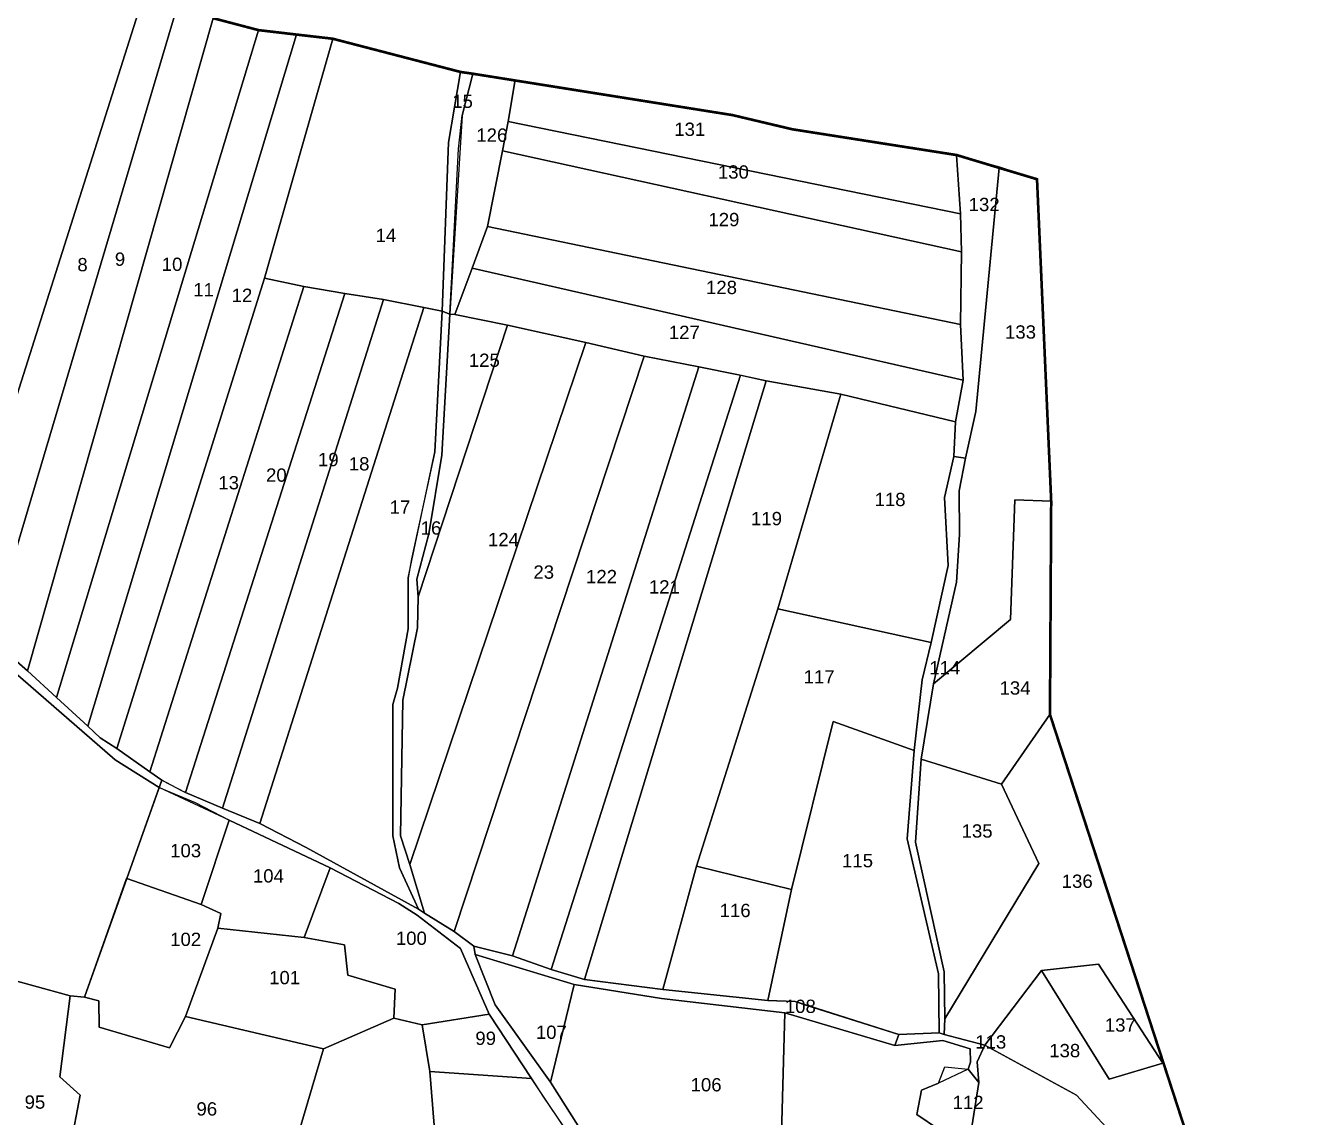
# Model space of a CAD drawing. Header units: inches. Extents: x 186800 to 194298, y 1604602 to 1613194.
# Drawn here: x 190361 to 191795, y 1610711 to 1611944 of the extents above; entities that cross this region are included whole.
import ezdxf

# ---------------------------------------------------------------- set-up
doc = ezdxf.new("R2010")
doc.units = ezdxf.units.IN
doc.header["$LTSCALE"] = 15
doc.header["$MEASUREMENT"] = 0
for name, color, linetype in [('PLOT', 7, 'Continuous'), ('PLOT NO', 7, 'Continuous'), ('VILLAGE BOUNDARY', 5, 'Continuous')]:
    doc.layers.add(name, color=color, linetype=linetype)
doc.styles.get("Standard").update_dxf_attribs({"font": 'arial.ttf'})

msp = doc.modelspace()

# ---------------------------------------------------------------- linework, layer by layer
at = {"layer": 'PLOT'}
for p, q in [((190490.7, 1611965.5), (190276.6, 1611290.6)), ((190276.6, 1611290.6), (190490.7, 1611965.5)), ((190530.2, 1611957.3), (190320.9, 1611252.6)), ((190320.9, 1611252.6), (190530.2, 1611957.3)), ((190573, 1611952.2), (190363.6, 1611215.7)), ((190363.6, 1611215.7), (190573, 1611952.2)), ((190573, 1611952.2), (190624.3, 1611938.7)), ((190624.3, 1611938.7), (190396.4, 1611185.3)), ((190396.4, 1611185.3), (190624.3, 1611938.7)), ((190667.1, 1611933.7), (190431.6, 1611153.1)), ((190431.6, 1611153.1), (190667.1, 1611933.7)), ((190624.3, 1611938.7), (190667.1, 1611933.7)), ((190708, 1611929), (190631.1, 1611658.8)), ((190631.1, 1611658.8), (190708, 1611929)), ((190667.1, 1611933.7), (190708, 1611929)), ((190708, 1611929), (190852.2, 1611891.5)), ((190838.8, 1611811.9), (190852.2, 1611891.5)), ((190852.2, 1611891.5), (190838.8, 1611811.9)), ((190852.2, 1611891.5), (190866, 1611889.5)), ((190854, 1611842.3), (190866, 1611889.5)), ((190866, 1611889.5), (190854, 1611842.3)), ((190866, 1611889.5), (190913.8, 1611882.5)), ((190906.2, 1611835.7), (190913.8, 1611882.5)), ((190913.8, 1611882.5), (190906.2, 1611835.7)), ((190913.8, 1611882.5), (191162.7, 1611842.2)), ((190854, 1611842.3), (190840.3, 1611618.1)), ((190850, 1611804.9), (190854, 1611842.3)), ((191162.7, 1611842.2), (191226.6, 1611826.8)), ((190899.8, 1611802.3), (190906.2, 1611835.7)), ((190906.2, 1611835.7), (190899.8, 1611802.3)), ((190906.2, 1611835.7), (191416.5, 1611731.4)), ((191416.5, 1611731.4), (190906.2, 1611835.7)), ((190906.2, 1611835.7), (190906.2, 1611835.7)), ((191226.6, 1611826.8), (191412.1, 1611797.7)), ((190831.4, 1611621.6), (190838.8, 1611811.9)), ((190838.8, 1611811.9), (190831.4, 1611621.6)), ((190844, 1611688.6), (190850, 1611804.9)), ((190882.7, 1611717.1), (190899.8, 1611802.3)), ((190899.8, 1611802.3), (190882.7, 1611717.1)), ((190899.8, 1611802.3), (191417.4, 1611688.6)), ((191417.4, 1611688.6), (190899.8, 1611802.3)), ((190899.8, 1611802.3), (190899.8, 1611802.3)), ((191412.1, 1611797.7), (191416.5, 1611731.4)), ((191416.5, 1611731.4), (191412.1, 1611797.7)), ((191412.1, 1611797.7), (191460.3, 1611784.3)), ((191460.2, 1611783.2), (191433.7, 1611508.4)), ((191433.7, 1611508.4), (191460.2, 1611783.2)), ((191460.3, 1611784.3), (191460.2, 1611783.2)), ((191460.2, 1611783.2), (191502.8, 1611770.4)), ((191502.8, 1611770.4), (191518.8, 1611407)), ((191416.5, 1611731.4), (191417.4, 1611688.6)), ((191417.4, 1611688.6), (191416.5, 1611731.4)), ((190865.4, 1611670.1), (190882.7, 1611717.1)), ((190882.7, 1611717.1), (190865.4, 1611670.1)), ((190882.7, 1611717.1), (191416.5, 1611606.5)), ((191416.5, 1611606.5), (190882.7, 1611717.1)), ((190882.7, 1611717.1), (190882.7, 1611717.1)), ((190840.3, 1611618.1), (190844, 1611688.6)), ((191417.4, 1611688.6), (191416.5, 1611606.5)), ((191416.5, 1611606.5), (191417.4, 1611688.6)), ((190846, 1611617.9), (190865.4, 1611670.1)), ((190865.4, 1611670.1), (190846, 1611617.9)), ((190865.4, 1611670.1), (191419.5, 1611543.6)), ((191419.5, 1611543.6), (190865.4, 1611670.1)), ((190631.1, 1611658.8), (190464.5, 1611128)), ((190464.5, 1611128), (190631.1, 1611658.8)), ((190631.1, 1611658.8), (190675.6, 1611649.2)), ((190675.6, 1611649.2), (190631.1, 1611658.8)), ((190675.6, 1611649.2), (190501.5, 1611101.6)), ((190501.5, 1611101.6), (190675.6, 1611649.2)), ((190721.8, 1611641.5), (190541.9, 1611078.4)), ((190541.9, 1611078.4), (190721.8, 1611641.5)), ((190675.6, 1611649.2), (190721.8, 1611641.5)), ((190721.8, 1611641.5), (190675.6, 1611649.2)), ((190721.8, 1611641.5), (190765.4, 1611634.7)), ((190765.4, 1611634.7), (190721.8, 1611641.5)), ((190765.4, 1611634.7), (190583.6, 1611060.6)), ((190583.6, 1611060.6), (190765.4, 1611634.7)), ((190810.8, 1611625.8), (190625.9, 1611043.3)), ((190625.9, 1611043.3), (190810.8, 1611625.8)), ((190765.4, 1611634.7), (190810.8, 1611625.8)), ((190810.8, 1611625.8), (190765.4, 1611634.7)), ((190810.8, 1611625.8), (190831.4, 1611621.6)), ((190831.4, 1611621.6), (190810.8, 1611625.8)), ((190831.4, 1611621.6), (190823.1, 1611462.6)), ((190823.1, 1611462.6), (190831.4, 1611621.6)), ((190831.1, 1611458.8), (190840.3, 1611618.1)), ((190840.3, 1611618.1), (190831.1, 1611458.8)), ((190831.4, 1611621.6), (190840.3, 1611618.1)), ((190840.3, 1611618.1), (190831.4, 1611621.6)), ((190831.4, 1611621.6), (190831.4, 1611621.6)), ((190840.3, 1611618.1), (190846, 1611617.9)), ((190840.3, 1611618.1), (190840.3, 1611618.1)), ((190846, 1611617.9), (190840.3, 1611618.1)), ((190840.3, 1611618.1), (190840.3, 1611618.1)), ((190846, 1611617.9), (190905.4, 1611605.8)), ((190905.4, 1611605.8), (190846, 1611617.9)), ((190846, 1611617.9), (190846, 1611617.9)), ((190846, 1611617.9), (190846, 1611617.9)), ((190905.4, 1611605.8), (190804.4, 1611298.9)), ((190804.4, 1611298.9), (190905.4, 1611605.8)), ((190905.4, 1611605.8), (190993.6, 1611586)), ((190993.6, 1611586), (190905.4, 1611605.8)), ((191416.5, 1611606.5), (191419.5, 1611543.6)), ((191419.5, 1611543.6), (191416.5, 1611606.5)), ((190993.6, 1611586), (190795.2, 1610996.9)), ((190795.2, 1610996.9), (190993.6, 1611586)), ((190993.6, 1611586), (190993.6, 1611586)), ((190993.6, 1611586), (190993.6, 1611586)), ((190993.6, 1611586), (191059.4, 1611570.8)), ((191059.4, 1611570.8), (190993.6, 1611586)), ((191059.4, 1611570.8), (190845.1, 1610921.4)), ((190845.1, 1610921.4), (191059.4, 1611570.8)), ((191059.4, 1611570.8), (191121, 1611558.7)), ((191121, 1611558.7), (191059.4, 1611570.8)), ((191121, 1611558.7), (190911, 1610893.7)), ((190911, 1610893.7), (191121, 1611558.7)), ((191121, 1611558.7), (191164.1, 1611550)), ((191164.1, 1611550), (191121, 1611558.7)), ((191168.2, 1611549.2), (190954.6, 1610878.4)), ((190954.6, 1610878.4), (191168.2, 1611549.2)), ((191197.2, 1611543), (190992.2, 1610867.2)), ((190992.2, 1610867.2), (191197.2, 1611543)), ((191164.1, 1611550), (191168.2, 1611549.2)), ((191197.2, 1611543), (191164.1, 1611550)), ((191168.2, 1611549.2), (191197.2, 1611543)), ((191197.2, 1611543), (191281.5, 1611527.8)), ((191281.5, 1611527.8), (191197.2, 1611543)), ((191419.5, 1611543.6), (191410.9, 1611496.7)), ((191410.9, 1611496.7), (191419.5, 1611543.6)), ((191419.5, 1611543.6), (191419.5, 1611543.6)), ((191281.5, 1611527.8), (191210.4, 1611285.6)), ((191210.4, 1611285.6), (191281.5, 1611527.8)), ((191281.5, 1611527.8), (191410.9, 1611496.7)), ((191410.9, 1611496.7), (191281.5, 1611527.8)), ((191410.9, 1611496.7), (191409, 1611457.3)), ((191409, 1611457.3), (191410.9, 1611496.7)), ((191433.7, 1611508.4), (191422, 1611455.4)), ((191422, 1611455.4), (191433.7, 1611508.4)), ((190793, 1611320.5), (190823.1, 1611462.6)), ((190823.1, 1611462.6), (190797, 1611342)), ((190816.4, 1611370.2), (190831.1, 1611458.8)), ((190831.1, 1611458.8), (190816.4, 1611370.2)), ((191409, 1611457.3), (191398.5, 1611411.1)), ((191398.5, 1611411.1), (191409, 1611457.3)), ((191422, 1611455.4), (191409, 1611457.3)), ((191409, 1611457.3), (191409, 1611457.3)), ((191409, 1611457.3), (191422, 1611455.4)), ((191409, 1611457.3), (191409, 1611457.3)), ((191415.1, 1611418.7), (191422, 1611455.4)), ((191422, 1611455.4), (191415.1, 1611418.7)), ((191398.5, 1611411.1), (191402.4, 1611334.6)), ((191402.4, 1611334.6), (191398.5, 1611411.1)), ((191415.2, 1611369.6), (191415.1, 1611418.7)), ((191415.1, 1611418.7), (191415.2, 1611369.6)), ((191472.9, 1611273.6), (191477.7, 1611408.4)), ((191477.7, 1611408.4), (191472.9, 1611273.6)), ((191477.7, 1611408.4), (191518.8, 1611407)), ((191518.8, 1611407), (191477.7, 1611408.4)), ((191518.8, 1611407), (191517.4, 1611166.3)), ((190802.8, 1611318.9), (190816.4, 1611370.2)), ((190816.4, 1611370.2), (190802.8, 1611318.9)), ((191412, 1611315.8), (191415.2, 1611369.6)), ((191415.2, 1611369.6), (191412, 1611315.8)), ((191415.2, 1611369.6), (191415.2, 1611369.6)), ((190797, 1611342), (190793, 1611320.5)), ((191402.4, 1611334.6), (191383.4, 1611247.7)), ((191383.4, 1611247.7), (191402.4, 1611334.6)), ((190793, 1611320.5), (190793.2, 1611262.8)), ((190793.2, 1611262.8), (190793, 1611320.5)), ((190804.4, 1611298.9), (190802.8, 1611318.9)), ((190802.8, 1611318.9), (190804.4, 1611298.9)), ((191385.8, 1611201), (191412, 1611315.8)), ((191412, 1611315.8), (191385.8, 1611201)), ((190803.6, 1611264.2), (190804.4, 1611298.9)), ((190804.4, 1611298.9), (190803.6, 1611264.2)), ((191210.4, 1611285.6), (191118.4, 1610995)), ((191118.4, 1610995), (191210.4, 1611285.6)), ((191210.4, 1611285.6), (191383.4, 1611247.7)), ((191383.4, 1611247.7), (191210.4, 1611285.6)), ((191385.8, 1611201), (191472.9, 1611273.6)), ((191472.9, 1611273.6), (191385.8, 1611201)), ((191472.9, 1611273.6), (191472.9, 1611273.6)), ((190302.7, 1611254.1), (190462.4, 1611115)), ((190462.4, 1611115), (190302.7, 1611254.1)), ((190363.6, 1611215.7), (190320.9, 1611252.6)), ((190320.9, 1611252.6), (190363.6, 1611215.7)), ((190793.2, 1611262.8), (190781.2, 1611196.1)), ((190781.2, 1611196.1), (190793.2, 1611262.8)), ((190787.3, 1611182.5), (190803.6, 1611264.2)), ((190803.6, 1611264.2), (190787.3, 1611182.5)), ((191383.4, 1611247.7), (191373.3, 1611205.3)), ((191373.3, 1611205.3), (191383.4, 1611247.7)), ((191383.4, 1611247.7), (191383.4, 1611247.7)), ((191383.4, 1611247.7), (191383.4, 1611247.7)), ((190396.4, 1611185.3), (190363.6, 1611215.7)), ((190363.6, 1611215.7), (190363.6, 1611215.7)), ((190363.6, 1611215.7), (190396.4, 1611185.3)), ((190781.2, 1611196.1), (190775.9, 1611177.5)), ((190775.9, 1611177.5), (190781.2, 1611196.1)), ((191373.3, 1611205.3), (191364.1, 1611125.8)), ((191364.1, 1611125.8), (191373.3, 1611205.3)), ((191372.2, 1611115.7), (191385.8, 1611201)), ((191385.8, 1611201), (191372.2, 1611115.7)), ((190431.6, 1611153.1), (190396.4, 1611185.3)), ((190396.4, 1611185.3), (190431.6, 1611153.1)), ((190784.6, 1611029.5), (190787.3, 1611182.5)), ((190787.3, 1611182.5), (190784.6, 1611029.5)), ((190775.9, 1611177.5), (190776, 1611029.4)), ((190776, 1611029.4), (190775.9, 1611177.5)), ((190431.6, 1611153.1), (190431.6, 1611153.1)), ((190445.8, 1611140), (190431.6, 1611153.1)), ((190431.6, 1611153.1), (190431.6, 1611153.1)), ((190431.6, 1611153.1), (190445.8, 1611140)), ((191272.9, 1611158.3), (191225.6, 1610968.6)), ((191225.6, 1610968.6), (191272.9, 1611158.3)), ((191364.1, 1611125.8), (191272.9, 1611158.3)), ((191272.9, 1611158.3), (191364.1, 1611125.8)), ((191462.8, 1611087.5), (191517.4, 1611166.3)), ((191517.4, 1611166.3), (191462.8, 1611087.5)), ((191517.4, 1611166.3), (191644.9, 1610772.6)), ((190464.5, 1611128), (190445.8, 1611140)), ((190445.8, 1611140), (190464.5, 1611128)), ((190501.5, 1611101.6), (190464.5, 1611128)), ((190464.5, 1611128), (190464.5, 1611128)), ((190464.5, 1611128), (190501.5, 1611101.6)), ((191356.3, 1611025.8), (191364.1, 1611125.8)), ((191364.1, 1611125.8), (191356.3, 1611025.8)), ((190462.4, 1611115), (190512.3, 1611083.7)), ((190512.3, 1611083.7), (190462.4, 1611115)), ((191365.6, 1611022), (191372.2, 1611115.7)), ((191372.2, 1611115.7), (191365.6, 1611022)), ((191372.2, 1611115.7), (191462.8, 1611087.5)), ((191462.8, 1611087.5), (191372.2, 1611115.7)), ((191372.2, 1611115.7), (191372.2, 1611115.7)), ((190515.3, 1611092.1), (190501.5, 1611101.6)), ((190501.5, 1611101.6), (190501.5, 1611101.6)), ((190501.5, 1611101.6), (190515.3, 1611092.1)), ((190515.3, 1611092.1), (190475.6, 1610981)), ((190475.6, 1610981), (190512.3, 1611083.7)), ((190512.3, 1611083.7), (190515.3, 1611092.1)), ((190515.3, 1611092.1), (190512.3, 1611083.7)), ((190512.3, 1611083.7), (190515.3, 1611092.1)), ((190512.3, 1611083.7), (190512.3, 1611083.7)), ((190512.3, 1611083.7), (190552.7, 1611066.8)), ((190591.1, 1611047.1), (190512.3, 1611083.7)), ((190536.9, 1611080.6), (190515.3, 1611092.1)), ((190515.3, 1611092.1), (190515.3, 1611092.1)), ((190515.3, 1611092.1), (190541.9, 1611078.4)), ((190541.9, 1611078.4), (190536.9, 1611080.6)), ((191504.7, 1610998), (191462.8, 1611087.5)), ((191462.8, 1611087.5), (191504.7, 1610998)), ((190583.6, 1611060.6), (190541.9, 1611078.4)), ((190541.9, 1611078.4), (190541.9, 1611078.4)), ((190541.9, 1611078.4), (190583.6, 1611060.6)), ((190552.7, 1611066.8), (190591.1, 1611047.1)), ((190625.9, 1611043.3), (190583.6, 1611060.6)), ((190583.6, 1611060.6), (190583.6, 1611060.6)), ((190583.6, 1611060.6), (190625.9, 1611043.3)), ((190591.1, 1611047.1), (190559.6, 1610951.8)), ((190559.6, 1610951.8), (190591.1, 1611047.1)), ((190591.1, 1611047.1), (190705, 1610993.1)), ((190591.1, 1611047.1), (190591.1, 1611047.1)), ((190705, 1610993.1), (190591.1, 1611047.1)), ((190678.2, 1611016.3), (190625.9, 1611043.3)), ((190625.9, 1611043.3), (190625.9, 1611043.3)), ((190625.9, 1611043.3), (190678.2, 1611016.3)), ((190776, 1611029.4), (190783.5, 1610993.3)), ((190783.5, 1610993.3), (190776, 1611029.4)), ((190795.2, 1610996.9), (190784.6, 1611029.5)), ((190784.6, 1611029.5), (190795.2, 1610996.9)), ((191391.8, 1610873.4), (191356.3, 1611025.8)), ((191356.3, 1611025.8), (191391.8, 1610873.4)), ((190804.8, 1610946.4), (190678.2, 1611016.3)), ((190678.2, 1611016.3), (190804.8, 1610946.4)), ((191397.9, 1610875.8), (191365.6, 1611022)), ((191365.6, 1611022), (191397.9, 1610875.8)), ((190795.2, 1610996.9), (190795.2, 1610996.9)), ((190811.7, 1610942.2), (190795.2, 1610996.9)), ((190795.2, 1610996.9), (190795.2, 1610996.9)), ((190795.2, 1610996.9), (190811.7, 1610942.2)), ((191118.4, 1610995), (191080.4, 1610855.8)), ((191080.4, 1610855.8), (191118.4, 1610995)), ((191118.4, 1610995), (191225.6, 1610968.6)), ((191225.6, 1610968.6), (191118.4, 1610995)), ((191398.8, 1610822.9), (191504.7, 1610998)), ((191504.7, 1610998), (191398.8, 1610822.9)), ((190427.9, 1610847.4), (190475.3, 1610981.1)), ((190475.6, 1610981), (190427.9, 1610847.4)), ((190475.3, 1610981.1), (190475.6, 1610981)), ((190475.6, 1610981), (190559.6, 1610951.8)), ((190559.6, 1610951.8), (190475.6, 1610981)), ((190705, 1610993.1), (190675.8, 1610914.7)), ((190675.8, 1610914.7), (190705, 1610993.1)), ((190705, 1610993.1), (190782.7, 1610952.8)), ((190782.7, 1610952.8), (190705, 1610993.1)), ((190783.5, 1610993.3), (190804.8, 1610946.4)), ((190804.8, 1610946.4), (190783.5, 1610993.3)), ((191225.6, 1610968.6), (191198.9, 1610843.5)), ((191198.9, 1610843.5), (191225.6, 1610968.6)), ((191225.6, 1610968.6), (191225.6, 1610968.6)), ((190559.6, 1610951.8), (190581.8, 1610941.7)), ((190559.6, 1610951.8), (190559.6, 1610951.8)), ((190581.8, 1610941.7), (190559.6, 1610951.8)), ((190782.7, 1610952.8), (190803.5, 1610939.6)), ((190803.5, 1610939.6), (190782.7, 1610952.8)), ((190581.8, 1610941.7), (190578.4, 1610925)), ((190578.4, 1610925), (190581.8, 1610941.7)), ((190803.5, 1610939.6), (190852.2, 1610902.3)), ((190852.2, 1610902.3), (190803.5, 1610939.6)), ((190811.7, 1610942.2), (190804.8, 1610946.4)), ((190804.8, 1610946.4), (190811.7, 1610942.2)), ((190845.1, 1610921.4), (190811.7, 1610942.2)), ((190811.7, 1610942.2), (190811.7, 1610942.2)), ((190811.7, 1610942.2), (190845.1, 1610921.4)), ((190541.9, 1610825.3), (190578.4, 1610925)), ((190578.4, 1610925), (190541.9, 1610825.3)), ((190578.4, 1610925), (190675.8, 1610914.7)), ((190675.8, 1610914.7), (190578.4, 1610925)), ((190675.8, 1610914.7), (190721.5, 1610906.2)), ((190721.5, 1610906.2), (190675.8, 1610914.7)), ((190675.8, 1610914.7), (190675.8, 1610914.7)), ((190867.2, 1610904.9), (190845.1, 1610921.4)), ((190845.1, 1610921.4), (190845.1, 1610921.4)), ((190845.1, 1610921.4), (190867.2, 1610904.9)), ((190721.5, 1610906.2), (190725, 1610871.9)), ((190725, 1610871.9), (190721.5, 1610906.2)), ((190852.2, 1610902.3), (190884.4, 1610828)), ((190884.4, 1610828), (190852.2, 1610902.3)), ((190911, 1610893.7), (190867.2, 1610904.9)), ((190868.8, 1610895.5), (190867.2, 1610904.9)), ((190867.2, 1610904.9), (190911, 1610893.7)), ((190867.2, 1610904.9), (190868.8, 1610895.5)), ((190891.3, 1610838.5), (190868.8, 1610895.5)), ((190868.8, 1610895.5), (190980.6, 1610861.6)), ((190980.6, 1610861.6), (190868.8, 1610895.5)), ((190868.8, 1610895.5), (190868.8, 1610895.5)), ((190868.8, 1610895.5), (190891.3, 1610838.5)), ((190275.6, 1610885.9), (190411.9, 1610848.6)), ((190411.9, 1610848.6), (190275.6, 1610885.9)), ((190954.6, 1610878.4), (190911, 1610893.7)), ((190911, 1610893.7), (190911, 1610893.7)), ((190911, 1610893.7), (190954.6, 1610878.4)), ((191507.8, 1610877.2), (191572.3, 1610884.6)), ((191572.3, 1610884.6), (191507.8, 1610877.2)), ((191572.3, 1610884.6), (191644.9, 1610772.6)), ((191644.9, 1610772.6), (191572.3, 1610884.6)), ((190725, 1610871.9), (190778.6, 1610856.3)), ((190778.6, 1610856.3), (190725, 1610871.9)), ((190992.2, 1610867.2), (190954.6, 1610878.4)), ((190954.6, 1610878.4), (190954.6, 1610878.4)), ((190954.6, 1610878.4), (190992.2, 1610867.2)), ((191080.4, 1610855.8), (190992.2, 1610867.2)), ((190992.2, 1610867.2), (190992.2, 1610867.2)), ((190992.2, 1610867.2), (191080.4, 1610855.8)), ((191392.4, 1610806.9), (191391.8, 1610873.4)), ((191391.8, 1610873.4), (191392.4, 1610806.9)), ((191398.8, 1610822.9), (191397.9, 1610875.8)), ((191397.9, 1610875.8), (191398.8, 1610822.9)), ((191443.9, 1610793.2), (191507.8, 1610877.2)), ((191507.8, 1610877.2), (191443.9, 1610793.2)), ((191507.8, 1610877.2), (191584.3, 1610754.5)), ((191584.3, 1610754.5), (191507.8, 1610877.2)), ((190778.6, 1610856.3), (190776.9, 1610823.4)), ((190776.9, 1610823.4), (190778.6, 1610856.3)), ((190980.6, 1610861.6), (190953.8, 1610751.2)), ((190953.8, 1610751.2), (190980.6, 1610861.6)), ((191079, 1610845.9), (190980.6, 1610861.6)), ((190980.6, 1610861.6), (191079, 1610845.9)), ((191198.9, 1610843.5), (191080.4, 1610855.8)), ((191080.4, 1610855.8), (191080.4, 1610855.8)), ((191080.4, 1610855.8), (191198.9, 1610843.5)), ((190411.9, 1610848.6), (190400, 1610757.3)), ((190400, 1610757.3), (190411.9, 1610848.6)), ((190411.9, 1610848.6), (190427.9, 1610847.4)), ((190427.9, 1610847.4), (190411.9, 1610848.6)), ((190427.9, 1610847.4), (190444.2, 1610843.1)), ((190444.2, 1610843.1), (190427.9, 1610847.4)), ((190444.2, 1610843.1), (190444.4, 1610813.2)), ((190444.4, 1610813.2), (190444.2, 1610843.1)), ((190953.8, 1610751.2), (190891.3, 1610838.5)), ((190891.3, 1610838.5), (190953.8, 1610751.2)), ((191218.3, 1610829.4), (191079, 1610845.9)), ((191079, 1610845.9), (191218.3, 1610829.4)), ((191198.9, 1610843.5), (191229.8, 1610842.4)), ((191229.8, 1610842.4), (191198.9, 1610843.5)), ((191229.8, 1610842.4), (191242.9, 1610837.8)), ((191346.7, 1610805.1), (191229.8, 1610842.4)), ((191242.9, 1610837.8), (191346.7, 1610805.1)), ((190523.8, 1610790.2), (190541.9, 1610825.3)), ((190541.9, 1610825.3), (190523.8, 1610790.2)), ((190541.9, 1610825.3), (190697.6, 1610788.9)), ((190697.6, 1610788.9), (190541.9, 1610825.3)), ((190697.6, 1610788.9), (190776.9, 1610823.4)), ((190776.9, 1610823.4), (190697.6, 1610788.9)), ((190776.9, 1610823.4), (190808.8, 1610816.1)), ((190808.8, 1610816.1), (190776.9, 1610823.4)), ((190884.4, 1610828), (190808.8, 1610816.1)), ((190808.8, 1610816.1), (190884.4, 1610828)), ((190884.4, 1610828), (190932.2, 1610755.3)), ((190932.2, 1610755.3), (190884.4, 1610828)), ((191218.3, 1610829.4), (191213.8, 1610670.8)), ((191213.8, 1610670.8), (191218.3, 1610829.4)), ((191342.2, 1610792.6), (191218.3, 1610829.4)), ((191218.3, 1610829.4), (191342.2, 1610792.6)), ((191218.3, 1610829.4), (191218.3, 1610829.4)), ((191397.9, 1610805.1), (191398.8, 1610822.9)), ((191398.8, 1610822.9), (191397.9, 1610805.1)), ((191398.8, 1610822.9), (191398.8, 1610822.9)), ((190444.4, 1610813.2), (190523.8, 1610790.2)), ((190523.8, 1610790.2), (190444.4, 1610813.2)), ((190808.8, 1610816.1), (190817.7, 1610763.3)), ((190817.7, 1610763.3), (190808.8, 1610816.1)), ((191346.7, 1610805.1), (191342.2, 1610792.6)), ((191342.2, 1610792.6), (191346.7, 1610805.1)), ((191396.5, 1610798.5), (191342.2, 1610792.6)), ((191342.2, 1610792.6), (191396.5, 1610798.5)), ((191346.7, 1610805.1), (191392.4, 1610806.9)), ((191392.4, 1610806.9), (191346.7, 1610805.1)), ((191346.7, 1610805.1), (191346.7, 1610805.1)), ((191397.9, 1610805.1), (191392.4, 1610806.9)), ((191392.4, 1610806.9), (191397.9, 1610805.1)), ((191392.4, 1610806.9), (191392.4, 1610806.9)), ((191427.5, 1610788.8), (191396.5, 1610798.5)), ((191396.5, 1610798.5), (191427.5, 1610788.8)), ((191443.9, 1610793.2), (191397.9, 1610805.1)), ((191397.9, 1610805.1), (191443.9, 1610793.2)), ((190523.8, 1610790.2), (190523.8, 1610790.2)), ((190697.6, 1610788.9), (190640.5, 1610596.4)), ((190640.5, 1610596.4), (190697.6, 1610788.9)), ((190697.6, 1610788.9), (190697.6, 1610788.9)), ((191427.8, 1610773.8), (191427.5, 1610788.8)), ((191427.5, 1610788.8), (191427.8, 1610773.8)), ((191435.4, 1610774.2), (191443.9, 1610793.2)), ((191443.9, 1610793.2), (191435.4, 1610774.2)), ((191443.9, 1610793.2), (191547.4, 1610736.6)), ((191547.4, 1610736.6), (191443.9, 1610793.2)), ((191443.9, 1610793.2), (191443.9, 1610793.2)), ((191391.5, 1610750.1), (191398.7, 1610768.5)), ((191425, 1610766.1), (191391.5, 1610750.1)), ((191398.7, 1610768.5), (191425, 1610766.1)), ((191425, 1610766.1), (191427.8, 1610773.8)), ((191427.8, 1610773.8), (191425, 1610766.1)), ((191437.3, 1610751.1), (191425, 1610766.1)), ((191425, 1610766.1), (191437.3, 1610751.1)), ((191437.3, 1610751.1), (191435.4, 1610774.2)), ((191435.4, 1610774.2), (191437.3, 1610751.1)), ((191584.3, 1610754.5), (191644.9, 1610772.6)), ((191644.9, 1610772.6), (191584.3, 1610754.5)), ((191644.9, 1610772.6), (191694.2, 1610623.2)), ((191644.9, 1610772.6), (191644.9, 1610772.6)), ((190400, 1610757.3), (190423.1, 1610736.8)), ((190423.1, 1610736.8), (190400, 1610757.3)), ((190817.7, 1610763.3), (190827, 1610647.7)), ((190932.2, 1610755.3), (190817.7, 1610763.3)), ((190827, 1610647.7), (190817.7, 1610763.3)), ((190817.7, 1610763.3), (190932.2, 1610755.3)), ((190932.2, 1610755.3), (190932.2, 1610755.3)), ((190932.2, 1610755.3), (190945.3, 1610735.6)), ((190932.2, 1610755.3), (190932.2, 1610755.3)), ((191032.9, 1610605.9), (190932.2, 1610755.3)), ((190953.8, 1610751.2), (190953.8, 1610751.2)), ((191030.5, 1610630.4), (190953.8, 1610751.2)), ((190953.8, 1610751.2), (191030.5, 1610630.4)), ((191425.7, 1610678), (191437.3, 1610751.1)), ((191437.3, 1610751.1), (191425.7, 1610678)), ((191437.3, 1610751.1), (191437.3, 1610751.1)), ((190423.1, 1610736.8), (190407.1, 1610653.3)), ((190407.1, 1610653.3), (190423.1, 1610736.8)), ((191367.2, 1610714.9), (191372.3, 1610742.3)), ((191372.3, 1610742.3), (191367.2, 1610714.9)), ((191372.3, 1610742.3), (191391.5, 1610750.1)), ((191391.5, 1610750.1), (191372.3, 1610742.3)), ((191547.4, 1610736.6), (191664.4, 1610610.4)), ((191664.4, 1610610.4), (191547.4, 1610736.6)), ((190945.3, 1610735.6), (191032.9, 1610605.9)), ((191416.1, 1610681.8), (191367.2, 1610714.9)), ((191367.2, 1610714.9), (191416.1, 1610681.8))]:
    msp.add_line(p, q, dxfattribs=at)
at = {"layer": 'VILLAGE BOUNDARY', "linetype": 'Continuous'}
for p, q in [((190573, 1611952.2), (190624.3, 1611938.7)), ((190624.3, 1611938.7), (190667.1, 1611933.7)), ((190667.1, 1611933.7), (190708, 1611929)), ((190708, 1611929), (190852.2, 1611891.5)), ((190852.2, 1611891.5), (190866, 1611889.5)), ((190866, 1611889.5), (190913.8, 1611882.5)), ((190913.8, 1611882.5), (191162.7, 1611842.2)), ((191162.7, 1611842.2), (191226.6, 1611826.8)), ((191226.6, 1611826.8), (191412.1, 1611797.7)), ((191412.1, 1611797.7), (191460.3, 1611784.3)), ((191460.3, 1611784.3), (191502.8, 1611770.4)), ((191502.8, 1611770.4), (191518.8, 1611407)), ((191518.8, 1611407), (191517.4, 1611166.3)), ((191517.4, 1611166.3), (191644.9, 1610772.6)), ((191644.9, 1610772.6), (191694.2, 1610623.2))]:
    msp.add_line(p, q, dxfattribs=at)
at = {"layer": 'VILLAGE BOUNDARY', "color": 5, "const_width": 3}
msp.add_lwpolyline([(190573, 1611952.2), (190624.3, 1611938.7), (190667.1, 1611933.7), (190708, 1611929), (190852.2, 1611891.5), (190866, 1611889.5), (191159.1, 1611842.8), (191226.6, 1611826.8), (191412.1, 1611797.7), (191460.2, 1611783.2), (191502.8, 1611770.4), (191518.8, 1611407), (191517.4, 1611166.3), (191694.2, 1610623.2), (191789.2, 1610545.5), (191791.1, 1610528.8), (191729, 1610328.3), (191785.3, 1610230.6), (191780.1, 1610097.7), (191805.2, 1609837.6)], dxfattribs=at)

# ---------------------------------------------------------------- texts
at = {"layer": 'PLOT NO', "color": 7}
for s, p in [('15', (190842.9, 1611850.9)), ('126', (190870.1, 1611812.7)), ('130', (191142.7, 1611771.1)), ('14', (190756.4, 1611699.5)), ('9', (190462.2, 1611672.7)), ('10', (190515.1, 1611666.9)), ('128', (191129.3, 1611640.8)), ('11', (190550.6, 1611638.1)), ('127', (191087.3, 1611590.1)), ('133', (191466.7, 1611590.5)), ('19', (190691.4, 1611446.5)), ('20', (190632.8, 1611429)), ('16', (190807.3, 1611369.3)), ('119', (191180.1, 1611379.9)), ('23', (190934.5, 1611319.5)), ('122', (190993.9, 1611314.4)), ('121', (191064.8, 1611302.8)), ('114', (191381.3, 1611211.5)), ('135', (191417.7, 1611027.3)), ('104', (190618, 1610976.6)), ('136', (191530.7, 1610970.6)), ('116', (191144.7, 1610937.6)), ('102', (190524.6, 1610905)), ('100', (190779.3, 1610906.2)), ('101', (190636.3, 1610861.8)), ('108', (191218.3, 1610829.4)), ('99', (190869, 1610793.3)), ('138', (191516.6, 1610779.4)), ('95', (190360.4, 1610721.3)), ('96', (190554.3, 1610713.6)), ('112', (191407.5, 1610720.9))]:
    msp.add_text(s, height=15, dxfattribs=at).set_placement(p)
at = {"layer": 'PLOT NO', "color": 7, "oblique": 360}
for s, p in [('131', (191093.5, 1611819.3)), ('132', (191425.7, 1611734.4)), ('129', (191132, 1611717.4)), ('8', (190419.9, 1611666.5)), ('12', (190594, 1611631.9)), ('125', (190861.6, 1611558.6)), ('18', (190726.2, 1611441.7)), ('13', (190579, 1611420.4)), ('118', (191319.5, 1611401.5)), ('17', (190772.3, 1611392.8)), ('124', (190883.3, 1611356.2)), ('117', (191239.5, 1611201.3)), ('134', (191460.5, 1611188.7)), ('103', (190524.6, 1611005.1)), ('115', (191282.8, 1610993.8)), ('137', (191579.3, 1610808.3)), ('107', (190937.3, 1610800.1)), ('113', (191433.1, 1610789.2)), ('106', (191111.9, 1610740.9))]:
    msp.add_text(s, height=15, dxfattribs=at).set_placement(p)

doc.saveas('drawing.dxf')
